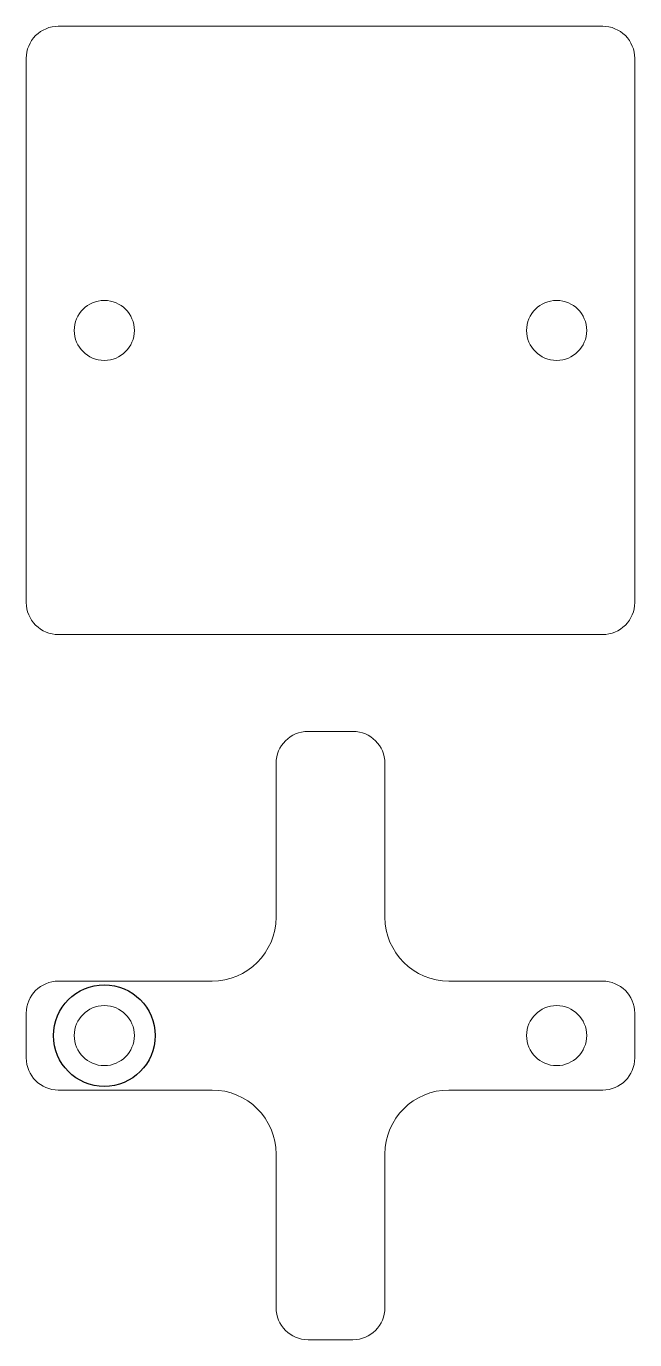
# Model space of a CAD drawing. Header units: inches. Extents: x 0 to 1.9, y -2.2 to 1.9.
import ezdxf

# ---------------------------------------------------------------- set-up
doc = ezdxf.new("R2010")
doc.units = ezdxf.units.IN
doc.header["$MEASUREMENT"] = 0

msp = doc.modelspace()

# ---------------------------------------------------------------- linework, layer by layer
at = {"color": 1, "lineweight": 0}
for p, q in [((0.88, -0.3025), (1.02, -0.3025)), ((0.78, -0.4025), (0.78, -0.8825)), ((1.12, -0.4025), (1.12, -0.8825)), ((0.1, -1.0825), (0.58, -1.0825)), ((1.32, -1.0825), (1.8, -1.0825)), ((0, -1.1825), (0, -1.3225)), ((1.9, -1.3225), (1.9, -1.1825)), ((0.1, -1.4225), (0.58, -1.4225)), ((1.32, -1.4225), (1.8, -1.4225)), ((0.78, -1.6225), (0.78, -2.1025)), ((1.12, -1.6225), (1.12, -2.1025)), ((0.88, -2.2025), (1.02, -2.2025))]:
    msp.add_line(p, q, dxfattribs=at)
msp.add_lwpolyline([(0.1, 0), (1.8, 0, 0.414214), (1.9, 0.1), (1.9, 1.8, 0.414214), (1.8, 1.9), (0.1, 1.9, 0.414214), (0, 1.8), (0, 0.1, 0.414214)], format="xyb", close=True, dxfattribs=at)
for centre in [(0.2437, 0.95), (1.6562, 0.95), (0.2437, -1.2525), (1.6562, -1.2525)]:
    msp.add_circle(centre, 0.0938, dxfattribs=at)
msp.add_circle((0.2437, -1.2525), 0.1588)
for centre, radius, start, end in [((0.88, -0.4025), 0.1, 90, 180), ((1.02, -0.4025), 0.1, 0, 90), ((0.58, -0.8825), 0.2, 270, 0), ((1.32, -0.8825), 0.2, 180, 270), ((0.1, -1.1825), 0.1, 90, 180), ((1.8, -1.1825), 0.1, 0, 90), ((0.1, -1.3225), 0.1, 180, 270), ((1.8, -1.3225), 0.1, 270, 0), ((0.58, -1.6225), 0.2, 0, 90), ((1.32, -1.6225), 0.2, 90, 180), ((0.88, -2.1025), 0.1, 180, 270), ((1.02, -2.1025), 0.1, 270, 0)]:
    msp.add_arc(centre, radius, start, end, dxfattribs=at)

doc.saveas('drawing.dxf')
